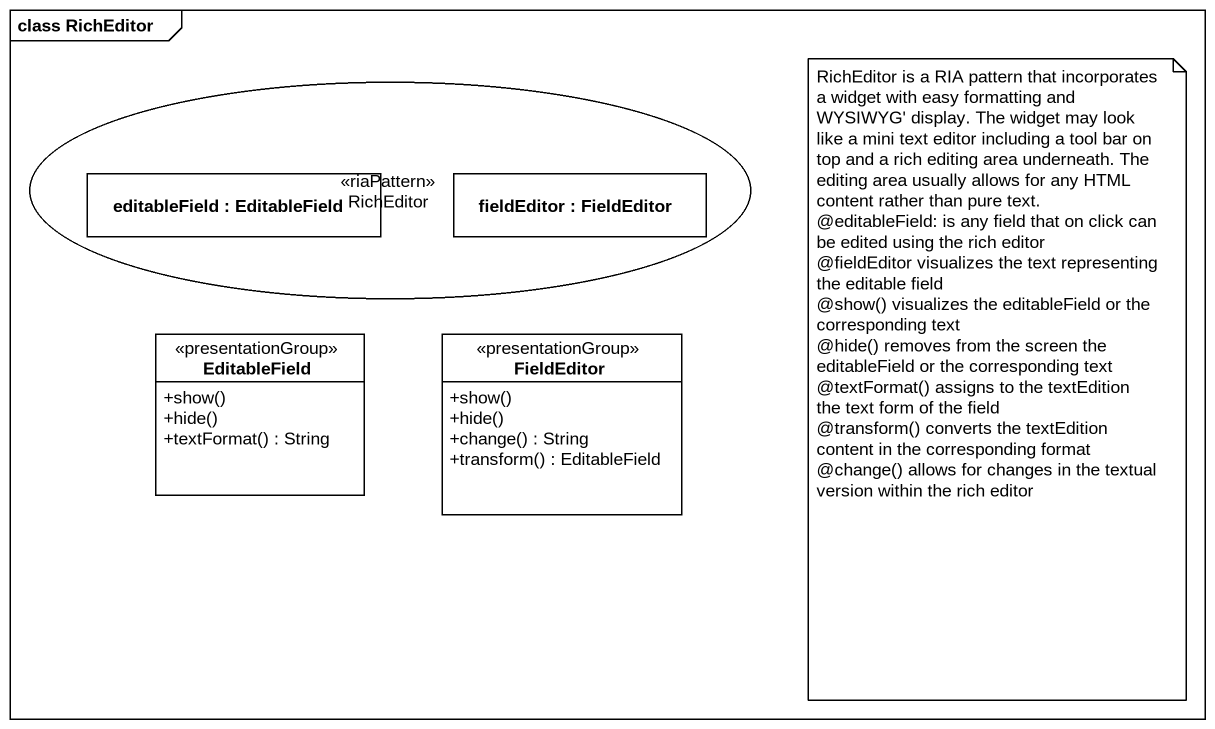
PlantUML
@startuml
mainframe class RichEditor
allowmixing
hide circle
hide empty members
skinparam classAttributeIconSize 0
usecase RichEditor <<riaPattern>>
rectangle "editableField : EditableField" as editableField
rectangle "fieldEditor : FieldEditor" as fieldEditor
class EditableField <<presentationGroup>> {
  +show()
  +hide()
  +textFormat() : String
}
class FieldEditor <<presentationGroup>> {
  +show()
  +hide()
  +change() : String
  +transform() : EditableField
}
editableField -right- fieldEditor
note as N1
  RichEditor is a RIA pattern that incorporates a widget with easy formatting and WYSIWYG' display. The widget may look like a mini text editor including a tool bar on top and a rich editing area underneath. The editing area usually allows for any HTML content rather than pure text.
  ~@editableField: is any field that on click can be edited using the rich editor
  ~@fieldEditor visualizes the text representing the editable field
  ~@show() visualizes the editableField or the corresponding text
  ~@hide() removes from the screen the editableField or the corresponding text
  ~@textFormat() assigns to the textEdition the text form of the field
  ~@transform() converts the textEdition content in the corresponding format
  ~@change() allows for changes in the textual version within the rich editor
end note
@enduml
